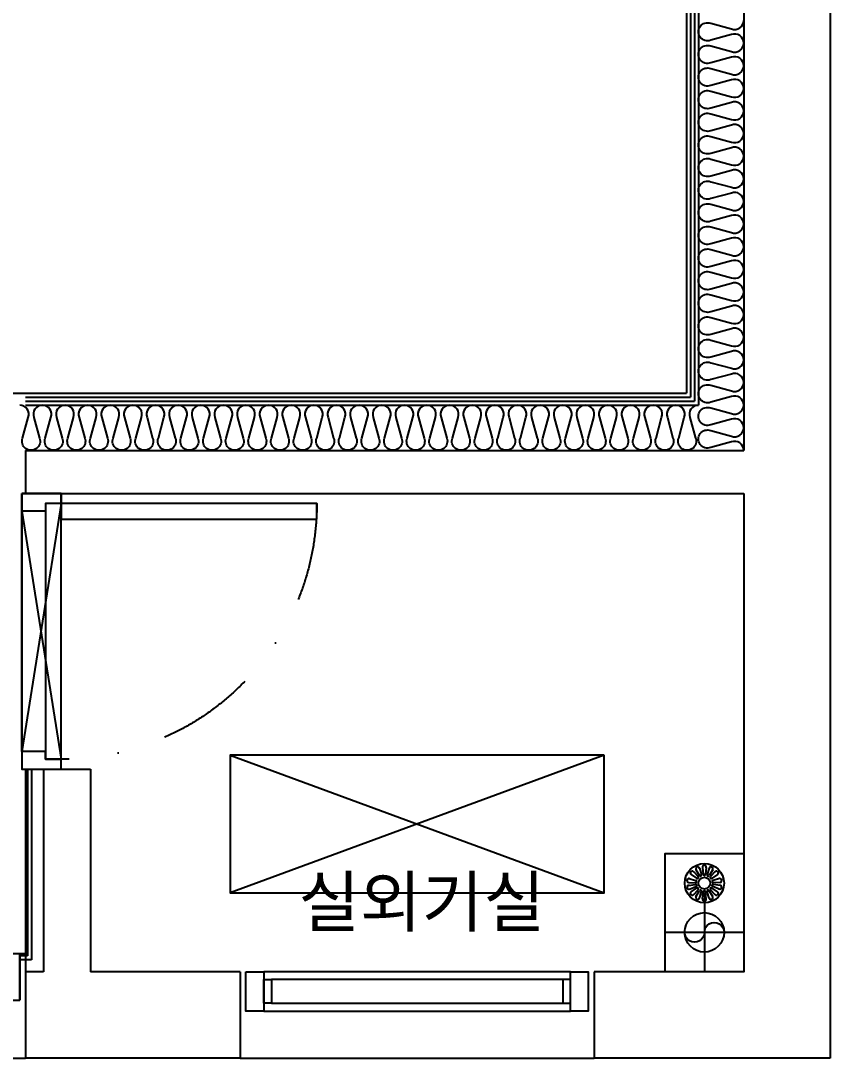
# Model space of a CAD drawing. Header units: millimetres. Extents: x -33000 to 294000, y 0 to 42408.
# Drawn here: x 198074 to 200131, y 10450 to 13086 of the extents above; entities that cross this region are included whole.
import ezdxf
from ezdxf.enums import TextEntityAlignment as Align

# ---------------------------------------------------------------- set-up
doc = ezdxf.new("R2010")
doc.units = ezdxf.units.MM
doc.header["$LTSCALE"] = 50
doc.linetypes.add('DASHDOTX2', pattern=[2, 1, -0.5, 0, -0.5])
doc.layers.add('arch', color=8, linetype='Continuous')
doc.layers.add('실명', color=9, linetype='Continuous')
doc.styles.add('FORTELINE', font='malgun.ttf')

# ---------------------------------------------------------------- blocks, each defined once
blk = doc.blocks.new('XR-Unit-Plan$0$DSFDFSFSF')
for p, q in [((-713579.2, 489699.4), (-713579.2, 489899.4)), ((-713469.4, 489836.8), (-713463.1, 489820.9)), ((-713459.8, 489839.4), (-713457.3, 489822.4)), ((-713452.2, 489839.7), (-713453.2, 489822.6)), ((-713442.4, 489838), (-713447.3, 489821.6)), ((-713492.6, 489811.8), (-713476.4, 489806.4)), ((-713488.4, 489820.9), (-713473.8, 489811.9)), ((-713483.8, 489826.9), (-713471.3, 489815.1)), ((-713476.1, 489833.3), (-713466.7, 489819)), ((-713432.4, 489833.3), (-713441.8, 489819)), ((-713424.7, 489826.9), (-713437.2, 489815.1)), ((-713420.1, 489820.9), (-713434.7, 489811.9)), ((-713415.9, 489811.8), (-713432.1, 489806.4)), ((-713479.2, 489799.4), (-713679.2, 489799.4)), ((-713494.2, 489804.4), (-713477.2, 489802.4)), ((-713494.2, 489794.4), (-713477.2, 489796.4)), ((-713492.6, 489787.1), (-713476.4, 489792.4)), ((-713488.4, 489778), (-713473.8, 489787)), ((-713420.1, 489778), (-713434.7, 489787)), ((-713415.9, 489787.1), (-713432.1, 489792.4)), ((-713414.2, 489804.4), (-713431.2, 489802.4)), ((-713414.2, 489794.4), (-713431.2, 489796.4)), ((-713483.8, 489772), (-713471.3, 489783.7)), ((-713476.1, 489765.6), (-713466.7, 489779.9)), ((-713469.4, 489762.1), (-713463.1, 489778)), ((-713459.8, 489759.5), (-713457.3, 489776.4)), ((-713452.2, 489759.2), (-713453.2, 489776.3)), ((-713442.4, 489760.9), (-713447.3, 489777.3)), ((-713432.4, 489765.6), (-713441.8, 489779.9)), ((-713424.7, 489772), (-713437.2, 489783.7))]:
    blk.add_line(p, q)
blk.add_lwpolyline([(-713679.2, 489899.4), (-713379.2, 489899.4), (-713379.2, 489699.4), (-713679.2, 489699.4)], close=True)
for radius in [50, 15]:
    blk.add_circle((-713454.2, 489799.4), radius)
for centre, radius, start, end in [((-713464.6, 489838.1), 5, 1.5791, 208.4184), ((-713447.3, 489838.8), 5, 336.5791, 183.4184), ((-713490.5, 489816.3), 5, 51.5791, 258.4184), ((-713480, 489830.1), 5, 26.5791, 233.4184), ((-713475.1, 489809.2), 3, 244.9987, 64.9987), ((-713469, 489817.1), 3, 219.9987, 39.9987), ((-713460.2, 489821.7), 3, 194.9987, 14.9987), ((-713450.2, 489822.1), 3, 169.9987, 349.9987), ((-713439.5, 489817.1), 3, 139.9987, 319.9987), ((-713433.4, 489809.2), 3, 114.9987, 294.9987), ((-713428.5, 489830.1), 5, 306.5791, 153.4184), ((-713418, 489816.3), 5, 281.5791, 128.4184), ((-713494.2, 489799.4), 5, 76.5791, 283.4184), ((-713490.5, 489782.5), 5, 101.5791, 308.4184), ((-713477.2, 489799.4), 3, 269.9987, 89.9987), ((-713475.1, 489789.7), 3, 294.9987, 114.9987), ((-713469, 489781.8), 3, 319.9987, 139.9987), ((-713439.5, 489781.8), 3, 39.9987, 219.9987), ((-713433.4, 489789.7), 3, 64.9987, 244.9987), ((-713431.2, 489799.4), 3, 89.9987, 269.9987), ((-713418, 489782.5), 5, 231.5791, 78.4184), ((-713414.2, 489799.4), 5, 256.5791, 103.4184), ((-713480, 489768.8), 5, 126.5791, 333.4184), ((-713464.6, 489760.8), 5, 151.5791, 358.4184), ((-713460.2, 489777.2), 3, 344.9987, 164.9987), ((-713450.2, 489776.8), 3, 9.9987, 189.9987), ((-713447.3, 489760), 5, 176.5791, 23.4184), ((-713428.5, 489768.8), 5, 206.5791, 53.4184)]:
    blk.add_arc(centre, radius, start, end)
at = {"extrusion": (0, 0, -1)}
for centre, major_axis, start_param, end_param in [((-713579.2, 489799.4), (-35.4, -35.4), 3.141593, 9.424778), ((-713579.2, 489824.4), (-17.7, -17.7), 5.497787, 8.63938), ((-713579.2, 489774.4), (-17.7, 17.7), 0.785398, 3.926991)]:
    blk.add_ellipse(centre, major_axis=major_axis, ratio=1, start_param=start_param, end_param=end_param, dxfattribs=at)
blk = doc.blocks.new('XR-Unit-Plan$0$WG-민간-BP_1500')
for p, q in [((-750, 0), (-750, 117)), ((-735, 117), (-735, 0)), ((-690, 117), (-735, 117)), ((-735, 0), (-735, 117)), ((-710.5, 89), (-710.5, 108)), ((-709.5, 109), (-690.5, 109)), ((-690.5, 109), (-690.5, 110)), ((-690.5, 110), (-689, 110)), ((-690, 117), (-0.2, 117)), ((-689, 110), (-689, 116)), ((22, 119), (18.9, 119)), ((22.3, 119), (668.5, 119)), ((23.3, 117), (664, 117)), ((689, 110), (689, 116)), ((690.5, 110), (689, 110)), ((690, 117), (735, 117)), ((690.5, 109), (690.5, 110)), ((709.5, 109), (690.5, 109)), ((710.5, 89), (710.5, 108)), ((735, 117), (735, 0)), ((735, 0), (735, 117)), ((750, 0), (750, 117)), ((-686.5, 88), (-709.5, 88)), ((-696, 101), (-696, 91.5)), ((-695.5, 91), (-682, 91)), ((-626, 102), (-695, 102)), ((-686, 86.5), (-686, 87.5)), ((-686, 78.5), (-686, 79.5)), ((-682, 91), (-682, 75)), ((-642, 95.5), (-636, 70)), ((-642, 95.5), (-642, 70.5)), ((-641.5, 96), (-629, 96)), ((-636, 96), (-636, 70)), ((-636, 93.7), (-25, 93.7)), ((-636, 87.7), (-25, 87.7)), ((-628, 100.5), (-626.5, 100.5)), ((-628, 100.5), (-628, 97)), ((-626.5, 100.5), (-628, 100.5)), ((-35, 102), (-626, 102)), ((-626, 101), (-626, 102)), ((-626, 87.7), (-626, 77.7)), ((-19, 102), (-35, 102)), ((-35, 101), (-35, 102)), ((-35, 87.7), (-35, 77.7)), ((-34.5, 100.5), (-33, 100.5)), ((-33, 100.5), (-33, 96.9)), ((-32, 96), (-19.5, 96)), ((-25, 96), (-19, 70.5)), ((-25, 96), (-25, 70)), ((-19, 103.5), (-19, 102)), ((-19, 95.5), (-19, 70.5)), ((35, 104), (-18.5, 104)), ((35, 52), (35, 104)), ((687, 88), (35, 88)), ((686, 86.5), (686, 87.5)), ((686, 78.5), (686, 79.5)), ((686.5, 88), (709.5, 88)), ((-709, 63), (-709, 77)), ((-708, 78), (-686.5, 78)), ((-707, 62), (-708, 62)), ((-35.6, 62), (-707, 62)), ((-706, 37), (-706, 61)), ((-696, 74.5), (-696, 65)), ((-682, 75), (-695.5, 75)), ((-695, 64), (-670, 64)), ((-669, 65), (-669, 66.5)), ((-667.5, 68), (-655.5, 68)), ((-654, 66.5), (-654, 65)), ((-653, 64), (-626, 64)), ((-629, 70), (-641.5, 70)), ((-636, 77.7), (-25, 77.7)), ((-636, 71.7), (-25, 71.7)), ((-628, 69), (-628, 65.5)), ((-626.5, 65.5), (-628, 65.5)), ((-626, 64), (-626, 65)), ((-626, 64), (-35, 64)), ((-54.4, 36.1), (-54.4, 57.2)), ((-51.3, 54.7), (-54.2, 36.3)), ((-53.4, 58.2), (-45.8, 58.5)), ((-47.2, 56.2), (-49.5, 56.2)), ((-47.2, 56.2), (-47.2, 58.5)), ((-47.1, 36.1), (-47.2, 56.2)), ((-35, 65), (-35, 64)), ((-35, 64), (5.5, 64)), ((-5.5, 62), (-35, 62)), ((-35, 62), (-35, 10)), ((-34.5, 65.5), (-33, 65.5)), ((-33, 69), (-33, 65.5)), ((-19.5, 70), (-32, 70)), ((4.5, 60), (-5.5, 62)), ((-5.5, 54.7), (4.8, 59)), ((-5.5, 50), (-5.5, 54.7)), ((5.5, 59.3), (-4.7, 55)), ((-4.5, 54), (5.5, 52)), ((5.5, 64), (5.5, 59.3)), ((687, 78), (35, 78)), ((707, 62), (35, 62)), ((708, 78), (686.5, 78)), ((706, 37), (706, 61)), ((707, 62), (708, 62)), ((709, 63), (709, 77)), ((-705.8, 42.2), (-655.8, 42.2)), ((-705.8, 37.2), (-705.8, 42.2)), ((-705.8, 37.2), (-702.5, 37.2)), ((-686.5, 36), (-705, 36)), ((-702.5, 37.2), (-700.5, 36.2)), ((-700.5, 36.2), (-686.8, 36.2)), ((-686, 34.5), (-686, 35.5)), ((-686, 26.5), (-686, 27.5)), ((-685.8, 34.4), (-685.8, 35.2)), ((-685.8, 26.7), (-685.8, 27.5)), ((-655.8, 19.7), (-655.8, 42.2)), ((-655.8, 36), (-54.4, 36)), ((-53.4, 35.1), (-48.1, 35.1)), ((-45.8, 39), (-47.1, 39)), ((35, 50), (-5.5, 50)), ((5.5, 52), (35, 52)), ((25, 44), (19, 18.5)), ((19, 18.5), (19, 43.5)), ((19.5, 44), (32, 44)), ((25, 44), (25, 18)), ((636, 41.7), (25, 41.7)), ((636, 35.7), (25, 35.7)), ((33, 48.5), (33, 45)), ((34.5, 48.5), (33, 48.5)), ((33, 48.5), (34.5, 48.5)), ((35, 49), (35, 50)), ((626, 50), (35, 50)), ((35, 35.7), (35, 25.7)), ((626, 49), (626, 50)), ((626, 50), (695, 50)), ((626, 35.7), (626, 25.7)), ((628, 48.5), (626.5, 48.5)), ((626.5, 48.5), (628, 48.5)), ((628, 48.5), (628, 45)), ((641.5, 44), (629, 44)), ((636, 44), (636, 18)), ((642, 43.5), (636, 18)), ((642, 43.5), (642, 18.5)), ((695.5, 39), (682, 39)), ((682, 39), (682, 23)), ((686, 34.5), (686, 35.5)), ((686, 26.5), (686, 27.5)), ((686.5, 36), (705, 36)), ((696, 49), (696, 39.5)), ((-735, 0), (-685.5, 0)), ((-706, 6), (-706, 25)), ((-35, 10), (-706, 10)), ((-705.8, 24.7), (-702.5, 24.7)), ((-705.8, 19.7), (-705.8, 24.7)), ((-655.8, 19.7), (-705.8, 19.7)), ((-705, 26), (-686.5, 26)), ((-685.4, 5), (-705, 5)), ((-702.5, 24.7), (-700.5, 25.7)), ((-700.5, 25.7), (-686.8, 25.7)), ((685.5, 0), (-685.5, 0)), ((-684.5, 1), (-684.5, 4)), ((-655.8, 26), (-35, 26)), ((-35, 10), (18.5, 10)), ((19, 10.5), (19, 12)), ((19, 12), (35, 12)), ((32, 18), (19.5, 18)), ((636, 25.7), (25, 25.7)), ((636, 19.7), (25, 19.7)), ((33, 17), (33, 13.5)), ((34.5, 13.5), (33, 13.5)), ((35, 12), (35, 13)), ((626, 12), (35, 12)), ((626, 12), (626, 13)), ((653, 12), (626, 12)), ((626.5, 13.5), (628, 13.5)), ((628, 17), (628, 13.5)), ((629, 18), (641.5, 18)), ((654, 14.5), (654, 13)), ((667.5, 16), (655.5, 16)), ((669, 13), (669, 14.5)), ((695, 12), (670, 12)), ((682, 23), (695.5, 23)), ((684.5, 1), (684.5, 4)), ((735, 0), (685.5, 0)), ((685.6, 5), (705, 5)), ((705, 26), (686.5, 26)), ((696, 22.5), (696, 13)), ((706, 6), (706, 25))]:
    blk.add_line(p, q)
blk.add_lwpolyline([(22.3, 118), (22.3, 113.5, -0.414214), (21.8, 113), (15.3, 113, -0.414214), (14.8, 113.5), (14.8, 118), (15.8, 118, 1), (15.8, 119), (-22.2, 119, 0.414214), (-23.2, 118), (-23.2, 117.5), (-22.2, 117.5, -0.414214), (-21.7, 118), (-0.2, 118), (-0.2, 108), (-7.7, 108, 0.414214), (-8.7, 107), (-8.7, 106), (-21.7, 106, -0.414214), (-22.2, 106.5), (-23.2, 106.5), (-23.2, 106, 0.414214), (-22.2, 105), (-6.2, 105), (-6.2, 105.8), (-7.7, 105.8), (-7.7, 107), (-0.2, 107), (-0.2, 105.8), (-1.7, 105.8), (-1.7, 105), (13.8, 105, 0.414214), (14.8, 106), (14.8, 111.5, -0.414214), (15.3, 112), (21.8, 112, -0.414214), (22.3, 111.5), (22.3, 107.5, 1), (23.3, 107.5), (23.3, 118, 0.414214), (22.3, 119), (21.8, 119, 1), (21.8, 118)], format="xyb", close=True)
for points in [[(0.8, 106), (0.8, 118), (13.8, 118), (13.8, 106)], [(686.5, 106), (686.5, 118), (673.5, 118), (673.5, 106)]]:
    blk.add_lwpolyline(points, close=True)
blk.add_lwpolyline([(710.5, 106, -0.414214), (709.5, 105), (693.5, 105), (693.5, 105.8), (695, 105.8), (695, 107), (687.5, 107), (687.5, 105.8), (689, 105.8), (689, 105), (673.5, 105, -0.414214), (672.5, 106), (672.5, 111.5, 0.414214), (672, 112), (665.5, 112, 0.414214), (665, 111.5), (665, 107.5, -1), (664, 107.5), (664, 118, -0.414214), (665, 119), (665.5, 119, -1), (665.5, 118, 1), (665.5, 119), (665, 113.5, 0.414214), (665.5, 113), (672, 113, 0.414214), (672.5, 113.5), (672.5, 118), (671.5, 118, -1), (671.5, 119), (709.5, 119, -0.414214), (710.5, 118), (710.5, 117.5), (709.5, 117.5, 0.414214), (709, 118), (687.5, 118), (687.5, 108), (695, 108, -0.414214), (696, 107), (696, 106), (709, 106, 0.414214), (709.5, 106.5), (710.5, 106.5)], format="xyb")
for points in [[(-35, 35), (-45.8, 39), (-45.8, 58.5), (-37.5, 59.9)], [(-35, 62), (-37.5, 62), (-37.5, 39.3), (-35, 39.3)]]:
    blk.add_lwpolyline(points)
for centre, radius in [((18.9, 116.1), 2.9), ((18.9, 116.1), 1.53), ((668.5, 116.1), 2.9), ((668.5, 116.1), 1.53), ((-670.8, 31), 4), ((-670.8, 31), 2)]:
    blk.add_circle(centre, radius)
for centre, radius, start, end in [((-709.5, 108), 1, 90, 180), ((-690, 116), 1, 0, 90), ((690, 116), 1, 90, 180), ((709.5, 108), 1, 0, 90), ((-709.5, 89), 1, 180, 270), ((-695, 101), 1, 90, 180), ((-695.5, 91.5), 0.5, 180, 270), ((-686.5, 87.5), 0.5, 0, 90), ((-685.5, 86.5), 0.5, 180, 261.7868), ((-685.5, 79.5), 0.5, 98.2132, 180), ((-686, 83), 3, 278.2132, 81.7868), ((-641.5, 95.5), 0.5, 90, 180), ((-629, 97), 1, 270, 0.0471), ((-626.5, 101), 0.5, 270, 0), ((-34.5, 101), 0.5, 180, 270), ((-32, 97), 1, 179.9529, 270), ((-19.5, 95.5), 0.5, 0, 90), ((-18.5, 103.5), 0.5, 90, 180), ((686, 83), 3, 98.2132, 261.7868), ((685.5, 86.5), 0.5, 278.2132, 0), ((685.5, 79.5), 0.5, 0, 81.7868), ((686.5, 87.5), 0.5, 90, 180), ((709.5, 89), 1, 270, 0), ((-708, 77), 1, 90, 180), ((-708, 63), 1, 180, 270), ((-707, 61), 1, 0, 90), ((-695.5, 74.5), 0.5, 90, 180), ((-695, 65), 1, 180, 270), ((-686.5, 78.5), 0.5, 270, 0), ((-670, 65), 1, 270, 0), ((-667.5, 66.5), 1.5, 90, 180), ((-655.5, 66.5), 1.5, 0, 90), ((-653, 65), 1, 180, 270), ((-641.5, 70.5), 0.5, 180, 270), ((-629, 69), 1, 359.9529, 90), ((-626.5, 65), 0.5, 0, 90), ((-53.4, 57.2), 1, 92.2775, 180), ((-49.5, 54.3), 1.88, 90, 168.8801), ((-34.5, 65), 0.5, 90, 180), ((-32, 69), 1, 90, 180.0471), ((-19.5, 70.5), 0.5, 270, 0), ((-4.5, 54.5), 0.5, 114.9319, 270), ((4.5, 59.5), 0.5, 294.9319, 90), ((686.5, 78.5), 0.5, 180, 270), ((707, 61), 1, 90, 180), ((708, 77), 1, 0, 90), ((708, 63), 1, 270, 0), ((-705, 37), 1, 180, 270), ((-686.8, 35.2), 1, 0, 90), ((-686.8, 26.7), 1, 270, 0), ((-686.5, 35.5), 0.5, 0, 90), ((-686.5, 26.5), 0.5, 270, 0), ((-685.5, 34.5), 0.5, 180, 261.7868), ((-685.5, 27.5), 0.5, 98.2132, 180), ((-686.3, 31), 3.5, 278.2132, 81.7868), ((-686, 31), 3, 278.2132, 81.7868), ((-53.4, 36.1), 1, 180, 270), ((-53.2, 36.1), 1, 171.0635, 270), ((-48.1, 36.1), 1, 270, 0.0858), ((19.5, 43.5), 0.5, 90, 180), ((32, 45), 1, 270, 0.0471), ((34.5, 49), 0.5, 270, 0), ((34.5, 49), 0.5, 270, 0), ((626.5, 49), 0.5, 180, 270), ((629, 45), 1, 179.9529, 270), ((641.5, 43.5), 0.5, 0, 90), ((686, 31), 3, 98.2132, 261.7868), ((685.5, 34.5), 0.5, 278.2132, 0), ((685.5, 27.5), 0.5, 0, 81.7868), ((686.5, 35.5), 0.5, 90, 180), ((686.5, 26.5), 0.5, 180, 270), ((695, 49), 1, 0, 90), ((695.5, 39.5), 0.5, 270, 0), ((705, 37), 1, 270, 0), ((-705, 25), 1, 90, 180), ((-705, 6), 1, 180, 270), ((-685.5, 4), 1, 0, 90), ((-685.5, 1), 1, 270, 0), ((18.5, 10.5), 0.5, 270, 0), ((19.5, 18.5), 0.5, 180, 270), ((32, 17), 1, 359.9529, 90), ((34.5, 13), 0.5, 0, 90), ((626.5, 13), 0.5, 90, 180), ((629, 17), 1, 90, 180.0471), ((641.5, 18.5), 0.5, 270, 0), ((653, 13), 1, 270, 0), ((655.5, 14.5), 1.5, 90, 180), ((667.5, 14.5), 1.5, 0, 90), ((670, 13), 1, 180, 270), ((685.5, 4), 1, 90, 180), ((685.5, 1), 1, 180, 270), ((695, 13), 1, 270, 0), ((695.5, 22.5), 0.5, 0, 90), ((705, 25), 1, 0, 90), ((705, 6), 1, 270, 0)]:
    blk.add_arc(centre, radius, start, end)
for p in [(689, 116), (710.5, 118), (-705.8, 37.2), (-702.5, 37.2), (-700.5, 36.2), (-685.8, 26.7), (-682.8, 31)]:
    blk.add_point(p)
blk = doc.blocks.new('XR-Unit-Plan$0$AG-900')
for p, q in [((0, 0), (0, 100)), ((840, 100), (60, 100)), ((820, 80), (80, 80)), ((900, 0), (900, 100)), ((60, 0), (840, 0)), ((80, 20), (820, 20))]:
    blk.add_line(p, q)
for points in [[(60, 0), (15, 0), (15, 100), (60, 100)], [(60, 20), (80, 20), (80, 80), (60, 80)], [(840, 20), (820, 20), (820, 80), (840, 80)], [(885, 0), (840, 0), (840, 100), (885, 100)]]:
    blk.add_lwpolyline(points, close=True)
blk = doc.blocks.new('방화문 700')
at = {"linetype": 'Continuous', "ltscale": 4}
for points in [[(-65, 650), (-25, 650), (-25, 0), (-65, 0)], [(0, -100), (-700, -100), (-700, 0), (0, 0)], [(-675, -40), (-675, 0), (-25, 0), (-25, -40)]]:
    blk.add_lwpolyline(points, close=True, dxfattribs=at)
for points in [[(-700, -100), (-700, 0), (-675, 0), (-675, -40), (-655, -40), (-655, -100), (-700, -100)], [(0, -100), (0, 0), (-25, 0), (-25, -40), (-45, -40), (-45, -100), (0, -100)]]:
    blk.add_lwpolyline(points, dxfattribs=at)
blk.add_lwpolyline([(-675, 0), (-25, 0), (-655, -100), (-45, -100)], close=True)
at = {"linetype": 'DASHDOTX2', "ltscale": 5}
blk.add_arc((-25, 0), 650, 90, 180, dxfattribs=at)

msp = doc.modelspace()

# ---------------------------------------------------------------- linework, layer by layer
at = {"layer": 'arch'}
for p, q in [((200131.2, 20879.6), (200131.2, 10449.6)), ((199911.2, 20659.6), (199911.2, 11994.6)), ((199796.2, 20544.6), (199796.2, 12109.6)), ((199766.2, 20514.6), (199766.2, 12139.6)), ((199776.2, 20524.6), (199776.2, 12129.6)), ((199786.2, 20534.6), (199786.2, 12119.6)), ((196166.2, 12139.6), (199766.2, 12139.6)), ((198086.2, 12129.6), (199776.2, 12129.6)), ((198086.2, 12119.6), (199786.2, 12119.6)), ((198086.2, 12109.6), (199796.2, 12109.6)), ((198086.2, 11994.6), (199911.2, 11994.6)), ((198086.2, 11884.6), (199911.2, 11884.6)), ((199911.2, 11884.6), (199911.2, 10669.6)), ((199556.2, 11219.6), (198606.2, 10869.6)), ((198606.2, 11219.6), (199556.2, 10869.6)), ((198086.2, 11184.6), (198086.2, 10714.6)), ((198090.7, 11184.6), (198090.7, 10710.1)), ((198101.2, 11184.6), (198101.2, 10699.6)), ((198131.2, 11184.6), (198131.2, 10669.6)), ((198251.2, 11184.6), (198251.2, 10669.6)), ((198086.2, 10714.6), (198071.2, 10714.6)), ((198090.7, 10710.1), (198071.2, 10710.1)), ((198101.2, 10699.6), (198071.2, 10699.6)), ((198131.2, 10669.6), (198086.2, 10669.6)), ((198086.2, 10669.6), (198086.2, 10449.6)), ((198631.2, 10669.6), (198251.2, 10669.6)), ((199911.2, 10669.6), (199531.2, 10669.6)), ((198631.2, 10449.6), (198086.2, 10449.6)), ((200131.2, 10449.6), (199531.2, 10449.6))]:
    msp.add_line(p, q, dxfattribs=at)
for points in [[(199911.2, 11994.6, 0.524856), (199880, 12016.1), (199827.4, 12001.8, -1.449198), (199827.4, 12044.9), (199880, 12030.6, 0.524856), (199911.2, 12052.1, 0.524856), (199880, 12073.6), (199827.4, 12059.3, -1.449198), (199827.4, 12102.4), (199880, 12088.1, 0.524856), (199911.2, 12109.6, 0.524856), (199880, 12131.1), (199827.4, 12116.8, -1.449198), (199827.4, 12159.9), (199880, 12145.6, 0.524856), (199911.2, 12167.1, 0.524856), (199880, 12188.6), (199827.4, 12174.3, -1.449198), (199827.4, 12217.4), (199880, 12203.1, 0.524856), (199911.2, 12224.6, 0.524856), (199880, 12246.1), (199827.4, 12231.8, -1.449198), (199827.4, 12274.9), (199880, 12260.6, 0.524856), (199911.2, 12282.1, 0.524856), (199880, 12303.6), (199827.4, 12289.3, -1.449198), (199827.4, 12332.4), (199880, 12318.1, 0.524856), (199911.2, 12339.6, 0.524856), (199880, 12361.1), (199827.4, 12346.8, -1.449198), (199827.4, 12389.9), (199880, 12375.6, 0.524856), (199911.2, 12397.1, 0.524856), (199880, 12418.6), (199827.4, 12404.3, -1.449198), (199827.4, 12447.4), (199880, 12433.1, 0.524856), (199911.2, 12454.6, 0.524856), (199880, 12476.1), (199827.4, 12461.8, -1.449198), (199827.4, 12504.9), (199880, 12490.6, 0.524856), (199911.2, 12512.1, 0.524856), (199880, 12533.6), (199827.4, 12519.3, -1.449198), (199827.4, 12562.4), (199880, 12548.1, 0.524856), (199911.2, 12569.6, 0.524856), (199880, 12591.1), (199827.4, 12576.8, -1.449198), (199827.4, 12619.9), (199880, 12605.6, 0.524856), (199911.2, 12627.1, 0.524856), (199880, 12648.6), (199827.4, 12634.3, -1.449198), (199827.4, 12677.4), (199880, 12663.1, 0.524856), (199911.2, 12684.6, 0.524856), (199880, 12706.1), (199827.4, 12691.8, -1.449198), (199827.4, 12734.9), (199880, 12720.6, 0.524856), (199911.2, 12742.1, 0.524856), (199880, 12763.6), (199827.4, 12749.3, -1.449198), (199827.4, 12792.4), (199880, 12778.1, 0.524856), (199911.2, 12799.6, 0.524856), (199880, 12821.1), (199827.4, 12806.8, -1.449198), (199827.4, 12849.9), (199880, 12835.6, 0.524856), (199911.2, 12857.1, 0.524856), (199880, 12878.6), (199827.4, 12864.3, -1.449198), (199827.4, 12907.4), (199880, 12893.1, 0.524856), (199911.2, 12914.6, 0.524856), (199880, 12936.1), (199827.4, 12921.8, -1.449198), (199827.4, 12964.9), (199880, 12950.6, 0.524856), (199911.2, 12972.1, 0.524856), (199880, 12993.6), (199827.4, 12979.3, -1.449198), (199827.4, 13022.4), (199880, 13008.1, 0.524856), (199911.2, 13029.6, 0.524856), (199880, 13051.1), (199827.4, 13036.8, -1.449198), (199827.4, 13079.9), (199880, 13065.6, 0.524856), (199911.2, 13087.1, 0.524856)], [(199796.2, 12109.6, 0.524856), (199774.7, 12078.4), (199789, 12025.8, -1.449198), (199746, 12025.8), (199760.2, 12078.4, 0.524856), (199738.7, 12109.6, 0.524856), (199717.2, 12078.4), (199731.5, 12025.8, -1.449198), (199688.5, 12025.8), (199702.7, 12078.4, 0.524856), (199681.2, 12109.6, 0.524856), (199659.7, 12078.4), (199674, 12025.8, -1.449198), (199631, 12025.8), (199645.2, 12078.4, 0.524856), (199623.7, 12109.6, 0.524856), (199602.2, 12078.4), (199616.5, 12025.8, -1.449198), (199573.5, 12025.8), (199587.7, 12078.4, 0.524856), (199566.2, 12109.6, 0.524856), (199544.7, 12078.4), (199559, 12025.8, -1.449198), (199516, 12025.8), (199530.2, 12078.4, 0.524856), (199508.7, 12109.6, 0.524856), (199487.2, 12078.4), (199501.5, 12025.8, -1.449198), (199458.5, 12025.8), (199472.7, 12078.4, 0.524856), (199451.2, 12109.6, 0.524856), (199429.7, 12078.4), (199444, 12025.8, -1.449198), (199401, 12025.8), (199415.2, 12078.4, 0.524856), (199393.7, 12109.6, 0.524856), (199372.2, 12078.4), (199386.5, 12025.8, -1.449198), (199343.5, 12025.8), (199357.7, 12078.4, 0.524856), (199336.2, 12109.6, 0.524856), (199314.7, 12078.4), (199329, 12025.8, -1.449198), (199286, 12025.8), (199300.2, 12078.4, 0.524856), (199278.7, 12109.6, 0.524856), (199257.2, 12078.4), (199271.5, 12025.8, -1.449198), (199228.5, 12025.8), (199242.7, 12078.4, 0.524856), (199221.2, 12109.6, 0.524856), (199199.7, 12078.4), (199214, 12025.8, -1.449198), (199171, 12025.8), (199185.2, 12078.4, 0.524856), (199163.7, 12109.6, 0.524856), (199142.2, 12078.4), (199156.5, 12025.8, -1.449198), (199113.5, 12025.8), (199127.7, 12078.4, 0.524856), (199106.2, 12109.6, 0.524856), (199084.7, 12078.4), (199099, 12025.8, -1.449198), (199056, 12025.8), (199070.2, 12078.4, 0.524856), (199048.7, 12109.6, 0.524856), (199027.2, 12078.4), (199041.5, 12025.8, -1.449198), (198998.5, 12025.8), (199012.7, 12078.4, 0.524856), (198991.2, 12109.6, 0.524856), (198969.7, 12078.4), (198984, 12025.8, -1.449198), (198941, 12025.8), (198955.2, 12078.4, 0.524856), (198933.7, 12109.6, 0.524856), (198912.2, 12078.4), (198926.5, 12025.8, -1.449198), (198883.5, 12025.8), (198897.7, 12078.4, 0.524856), (198876.2, 12109.6, 0.524856), (198854.7, 12078.4), (198869, 12025.8, -1.449198), (198826, 12025.8), (198840.2, 12078.4, 0.524856), (198818.7, 12109.6, 0.524856), (198797.2, 12078.4), (198811.5, 12025.8, -1.449198), (198768.5, 12025.8), (198782.7, 12078.4, 0.524856), (198761.2, 12109.6, 0.524856), (198739.7, 12078.4), (198754, 12025.8, -1.449198), (198711, 12025.8), (198725.2, 12078.4, 0.524856), (198703.7, 12109.6, 0.524856), (198682.2, 12078.4), (198696.5, 12025.8, -1.449198), (198653.5, 12025.8), (198667.7, 12078.4, 0.524856), (198646.2, 12109.6, 0.524856), (198624.7, 12078.4), (198639, 12025.8, -1.449198), (198596, 12025.8), (198610.2, 12078.4, 0.524856), (198588.7, 12109.6, 0.524856), (198567.2, 12078.4), (198581.5, 12025.8, -1.449198), (198538.5, 12025.8), (198552.7, 12078.4, 0.524856), (198531.2, 12109.6, 0.524856), (198509.7, 12078.4), (198524, 12025.8, -1.449198), (198481, 12025.8), (198495.2, 12078.4, 0.524856), (198473.7, 12109.6, 0.524856), (198452.2, 12078.4), (198466.5, 12025.8, -1.449198), (198423.5, 12025.8), (198437.7, 12078.4, 0.524856), (198416.2, 12109.6, 0.524856), (198394.7, 12078.4), (198409, 12025.8, -1.449198), (198366, 12025.8), (198380.2, 12078.4, 0.524856), (198358.7, 12109.6, 0.524856), (198337.2, 12078.4), (198351.5, 12025.8, -1.449198), (198308.5, 12025.8), (198322.7, 12078.4, 0.524856), (198301.2, 12109.6, 0.524856), (198279.7, 12078.4), (198294, 12025.8, -1.449198), (198251, 12025.8), (198265.2, 12078.4, 0.524856), (198243.7, 12109.6, 0.524856), (198222.2, 12078.4), (198236.5, 12025.8, -1.449198), (198193.5, 12025.8), (198207.7, 12078.4, 0.524856), (198186.2, 12109.6, 0.524856), (198164.7, 12078.4), (198179, 12025.8, -1.449198), (198136, 12025.8), (198150.2, 12078.4, 0.524856), (198128.7, 12109.6, 0.524856), (198107.2, 12078.4), (198121.5, 12025.8, -1.449198), (198078.5, 12025.8), (198092.7, 12078.4, 0.524856), (198071.2, 12109.6)]]:
    msp.add_lwpolyline(points, format="xyb", dxfattribs=at)
for points in [[(198086.2, 11994.6), (198086.2, 11884.6)], [(198131.2, 11184.6), (198251.2, 11184.6)], [(198631.2, 10669.6), (198631.2, 10449.6)], [(199531.2, 10669.6), (199531.2, 10449.6)], [(196586.2, 10449.6), (198086.2, 10449.6)], [(198631.2, 10449.6), (199531.2, 10449.6)]]:
    msp.add_lwpolyline(points, dxfattribs=at)
msp.add_lwpolyline([(199556.2, 11219.6), (198606.2, 11219.6), (198606.2, 10869.6), (199556.2, 10869.6)], close=True, dxfattribs=at)

# ---------------------------------------------------------------- block references
at = {"layer": 'arch', "xscale": -1}
for name, p, rotation in [('방화문 700', (198176.2, 11884.6), 270), ('XR-Unit-Plan$0$WG-민간-BP_1500', (197336.2, 10714.6), 180)]:
    msp.add_blockref(name, p, dxfattribs=dict(at, rotation=rotation))
at = {"layer": 'arch'}
for name, p, rotation in [('XR-Unit-Plan$0$DSFDFSFSF', (689610.6, 724348.8), 90), ('XR-Unit-Plan$0$AG-900', (199531.2, 10669.6), 180)]:
    msp.add_blockref(name, p, dxfattribs=dict(at, rotation=rotation))

# ---------------------------------------------------------------- texts
at = {"layer": '실명', "ltscale": 25, "style": 'FORTELINE'}
msp.add_text('실외기실', height=125, dxfattribs=at).set_placement((199092.8, 10847.5, 0), align=Align.MIDDLE_CENTER)

doc.saveas('drawing.dxf')
